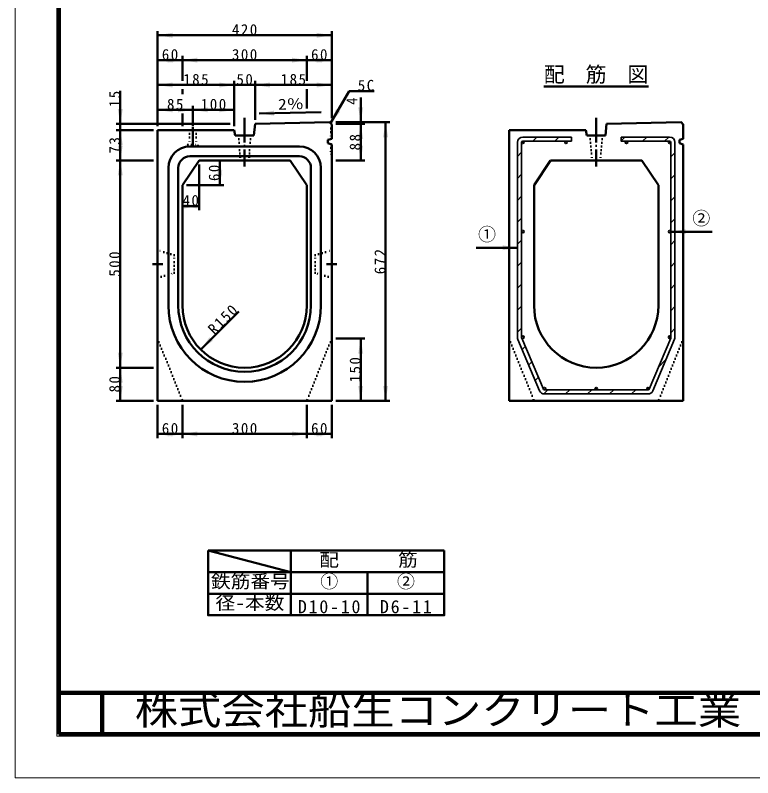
# Model space of a CAD drawing. Units: millimetres, scale not verified. Extents: x -2102 to 2102, y -1485 to 1485.
# Drawn here: x -2102 to -323, y -1485 to 355 of the extents above; entities that cross this region are included whole.
import ezdxf
from ezdxf.enums import TextEntityAlignment as Align

# ---------------------------------------------------------------- set-up
doc = ezdxf.new("R2010")
doc.units = ezdxf.units.MM
doc.header["$LTSCALE"] = 5
doc.linetypes.add('DOTTED', pattern=[1.75, 0.25, -1.5])
doc.linetypes.add('LONG_DASHED_DOTTED', pattern=[15.25, 12, -1.5, 0.25, -1.5])
doc.layers.add('0-0_V-nasSTD', color=7, linetype='Continuous', lineweight=35)
doc.layers.add('0-1_0', color=7, linetype='Continuous', lineweight=50)
doc.styles.add('ＭＳ ゴシック', font='')
doc.styles.get('ＭＳ ゴシック').set_extended_font_data('MS Gothic')

msp = doc.modelspace()

# ---------------------------------------------------------------- linework, layer by layer
at = {"layer": '0-0_V-nasSTD', "lineweight": 100}
for p, q in [((-1997.5, 1380), (-1997.5, -1380)), ((-1892.5, -1280), (-1892.5, -1380)), ((-1997.5, -1380), (1997.5, -1380))]:
    msp.add_line(p, q, dxfattribs=at)
at = {"layer": '0-0_V-nasSTD', "lineweight": 50}
for p, q in [((-1399.102, 175.981), (-1399.102, 129.981)), ((-1637.5, -937), (-1637.5, -989)), ((-1437.5, -937), (-1637.5, -937)), ((-1252.5, -937), (-1437.5, -937)), ((-1067.5, -937), (-1252.5, -937)), ((-1067.5, -989), (-1067.5, -937)), ((-1637.5, -989), (-1637.5, -1041)), ((-1437.5, -989), (-1637.5, -989)), ((-1437.5, -1041), (-1437.5, -989)), ((-1252.5, -989), (-1067.5, -989)), ((-1437.5, -1041), (-1637.5, -1041))]:
    msp.add_line(p, q, dxfattribs=at)
at = {"layer": '0-0_V-nasSTD'}
for p, q in [((-760.906, 60.88), (-877.906, 60.88)), ((-854.184, 50.88), (-844.184, 60.88)), ((-801.151, 50.88), (-791.151, 60.88)), ((-760.906, 60.88), (-760.906, 50.88)), ((-640.906, 60.88), (-523.906, 60.88)), ((-640.906, 52.027), (-632.052, 60.88)), ((-589.019, 50.88), (-579.019, 60.88)), ((-535.986, 50.88), (-525.986, 60.88)), ((-890.906, 47.88), (-890.906, -422.419)), ((-880.906, 47.88), (-880.906, -423.57)), ((-879.883, 50.137), (-875.65, 45.903)), ((-760.906, 50.88), (-877.906, 50.88)), ((-774.501, 50.88), (-773.906, 50.88)), ((-774.501, 50.821), (-770.965, 47.285)), ((-630.826, 48.567), (-627.219, 44.96)), ((-526.109, 49.916), (-521.87, 45.677)), ((-520.906, 47.88), (-520.906, -423.57)), ((-510.906, -421.501), (-510.906, 47.88)), ((-890.906, 14.159), (-880.906, 24.159)), ((-520.906, 12.928), (-510.906, 22.928)), ((-890.906, -38.874), (-880.906, -28.874)), ((-520.906, -40.105), (-510.906, -30.105)), ((-890.906, -91.907), (-880.906, -81.907)), ((-520.906, -93.138), (-510.906, -83.138)), ((-890.906, -144.94), (-880.906, -134.94)), ((-520.906, -146.171), (-510.906, -136.171)), ((-876.86, -164.808), (-875.094, -166.574)), ((-523.462, -164.653), (-520.939, -167.176)), ((-880.898, -167.841), (-878.128, -170.611)), ((-526.809, -168.377), (-524.663, -170.522)), ((-890.906, -197.973), (-880.906, -187.973)), ((-520.906, -199.204), (-510.906, -189.204)), ((-890.906, -251.006), (-880.906, -241.006)), ((-520.906, -252.237), (-510.906, -242.237)), ((-890.906, -304.039), (-880.906, -294.039)), ((-520.906, -305.27), (-510.906, -295.27)), ((-890.906, -357.072), (-880.906, -347.072)), ((-520.906, -358.303), (-510.906, -348.303)), ((-890.906, -410.105), (-880.906, -400.105)), ((-520.906, -411.336), (-510.906, -401.336)), ((-879.086, -419.361), (-875.148, -423.3)), ((-525.384, -419.509), (-521.295, -423.598)), ((-889.879, -427.482), (-837.576, -551.182)), ((-889.879, -427.482), (-889.879, -427.482)), ((-828.381, -547.297), (-880.665, -424.748)), ((-880.665, -424.748), (-880.665, -424.748)), ((-573.431, -547.297), (-521.146, -424.748)), ((-511.92, -426.534), (-564.256, -551.153)), ((-521.146, -424.708), (-521.146, -424.708)), ((-511.92, -426.534), (-511.92, -426.534)), ((-879.588, -451.821), (-872.247, -444.479)), ((-550.808, -494.271), (-532.808, -476.271)), ((-863.829, -489.094), (-856.387, -481.652)), ((-848.069, -526.367), (-840.528, -518.826)), ((-837.576, -551.182), (-837.576, -551.182)), ((-828.381, -547.297), (-828.381, -547.297)), ((-828.381, -547.297), (-828.381, -547.297)), ((-827.629, -558.961), (-817.788, -549.12)), ((-826.013, -543.145), (-822.647, -546.511)), ((-825.621, -549.12), (-576.191, -549.12)), ((-774.755, -559.12), (-764.755, -549.12)), ((-721.722, -559.12), (-711.722, -549.12)), ((-703.758, -545.191), (-699.977, -548.972)), ((-699.977, -549.12), (-700.906, -549.12)), ((-668.689, -559.12), (-658.689, -549.12)), ((-615.656, -559.12), (-605.656, -549.12)), ((-577.968, -543.702), (-573.774, -547.897)), ((-573.431, -547.297), (-573.431, -547.297)), ((-564.256, -551.153), (-564.256, -551.153)), ((-825.603, -559.12), (-576.241, -559.12))]:
    msp.add_line(p, q, dxfattribs=at)
at = {"layer": '0-0_V-nasSTD', "lineweight": 18}
for points in [[(-2102.5, -1485), (-2102.5, 1485), (2102.5, 1485), (2102.5, -1485)], [(-2002.5, -1385), (-2002.5, 1385), (2002.5, 1385), (2002.5, -1385)]]:
    msp.add_lwpolyline(points, close=True, dxfattribs=at)
at = {"layer": '0-0_V-nasSTD'}
msp.add_lwpolyline([(-640.906, 60.88), (-640.906, 50.88), (-523.906, 50.88)], dxfattribs=at)
at = {"layer": '0-0_V-nasSTD', "lineweight": 50}
for points in [[(-1637.5, -937), (-1437.5, -989), (-1437.5, -937)], [(-1437.5, -1093), (-1437.5, -1041), (-1437.5, -989), (-1437.5, -1041), (-1252.5, -1041), (-1252.5, -989), (-1437.5, -989)], [(-1252.5, -1041), (-1252.5, -989), (-1252.5, -1041)], [(-1252.5, -1041), (-1067.5, -1041), (-1067.5, -989)], [(-1252.5, -1093), (-1067.5, -1093), (-1067.5, -1041), (-1067.5, -989)], [(-1067.5, -1093), (-1067.5, -1041), (-1067.5, -989), (-1067.5, -1041)], [(-1637.5, -1041), (-1637.5, -1093), (-1437.5, -1093)], [(-1437.5, -1093), (-1437.5, -1041), (-1437.5, -1093)], [(-1437.5, -1093), (-1252.5, -1093), (-1252.5, -1041)], [(-1252.5, -1093), (-1252.5, -1041), (-1252.5, -1093)], [(-1067.5, -1093), (-1067.5, -1041), (-1067.5, -1093)]]:
    msp.add_lwpolyline(points, dxfattribs=at)
at = {"layer": '0-0_V-nasSTD'}
for centre in [(-877.906, 47.88), (-773.906, 47.88), (-627.906, 47.88), (-523.906, 47.88), (-877.906, -422.12), (-523.906, -422.12), (-825.621, -546.12), (-700.906, -546.12), (-576.191, -546.12)]:
    msp.add_circle(centre, 3, dxfattribs=at)
for centre, radius, start, end in [((-877.906, 47.88), 13, 90, 180), ((-523.906, 47.88), 13, 0, 90), ((-877.906, 47.88), 3, 90, 180), ((-877.906, 47.88), 3, 131.23207, 180), ((-877.906, 47.88), 3, 90, 131.23207), ((-523.906, 47.88), 3, 0, 90), ((-523.906, 47.88), 3, 0, 90), ((-877.906, -422.419), 13, 180, 202.91963), ((-523.906, -421.501), 13, 337.21925, 0), ((-877.906, -423.57), 3, 180, 203.10504), ((-523.906, -423.57), 3, 336.89496, 0), ((-825.603, -546.12), 13, 202.91963, 270), ((-825.621, -546.12), 3, 203.10504, 270), ((-825.621, -546.12), 3, 203.10504, 270), ((-825.621, -546.12), 3, 203.10504, 270), ((-576.241, -546.12), 13, 270, 337.21925), ((-576.191, -546.12), 3, 270, 336.90127), ((-576.191, -546.12), 3, 270, 336.90127), ((-576.191, -546.12), 3, 270, 323.67738), ((-576.191, -546.12), 3, 323.67738, 336.90127)]:
    msp.add_arc(centre, radius, start, end, dxfattribs=at)
for points in [[(-1759.102, 306.38), (-1723.102, 300.38), (-1723.102, 312.38)], [(-1375.102, 300.38), (-1375.102, 312.38), (-1339.102, 306.38)], [(-1759.102, 246.38), (-1723.102, 240.38), (-1723.102, 252.38)], [(-1735.102, 240.38), (-1735.102, 252.38), (-1699.102, 246.38)], [(-1699.102, 246.38), (-1663.102, 240.38), (-1663.102, 252.38)], [(-1435.102, 240.38), (-1435.102, 252.38), (-1399.102, 246.38)], [(-1399.102, 246.38), (-1363.102, 240.38), (-1363.102, 252.38)], [(-1375.102, 240.38), (-1375.102, 252.38), (-1339.102, 246.38)], [(-1759.102, 186.38), (-1723.102, 180.38), (-1723.102, 192.38)], [(-1610.102, 180.38), (-1610.102, 192.38), (-1574.102, 186.38)], [(-1524.102, 186.38), (-1488.102, 180.38), (-1488.102, 192.38)], [(-1375.102, 180.38), (-1375.102, 192.38), (-1339.102, 186.38)], [(-1759.102, 126.38), (-1723.102, 120.38), (-1723.102, 132.38)], [(-1710.102, 120.38), (-1710.102, 132.38), (-1674.102, 126.38)], [(-1674.102, 126.38), (-1638.102, 120.38), (-1638.102, 132.38)], [(-1610.102, 120.38), (-1610.102, 132.38), (-1574.102, 126.38)], [(-1275.102, 132.38), (-1269.102, 96.38), (-1263.102, 132.38)], [(-1855.102, 128.38), (-1849.102, 92.38), (-1843.102, 128.38)], [(-1514.074, 117.7), (-1478.212, 124.476), (-1477.953, 112.479)], [(-1341.602, 93.88), (-1328.799, 128.057), (-1318.406, 122.057)], [(-1275.102, 56.38), (-1269.102, 92.38), (-1263.102, 56.38)], [(-1215.102, 60.38), (-1209.102, 96.38), (-1203.102, 60.38)], [(-1855.102, 41.38), (-1849.102, 77.38), (-1843.102, 41.38)], [(-1855.102, 40.38), (-1849.102, 4.38), (-1843.102, 40.38)], [(-1275.102, 40.38), (-1269.102, 4.38), (-1263.102, 40.38)], [(-1855.102, -31.62), (-1849.102, 4.38), (-1843.102, -31.62)], [(-1615.102, -31.62), (-1609.102, 4.38), (-1603.102, -31.62)], [(-1615.102, -19.62), (-1609.102, -55.62), (-1603.102, -19.62)], [(-1699.102, -105.62), (-1663.102, -111.62), (-1663.102, -99.62)], [(-1695.102, -111.62), (-1695.102, -99.62), (-1659.102, -105.62)], [(-520.906, -167.62), (-484.906, -173.62), (-484.906, -161.62)], [(-926.906, -212.267), (-926.906, -200.267), (-890.906, -206.267)], [(-1655.168, -451.686), (-1633.955, -421.987), (-1625.47, -430.472)], [(-1275.102, -461.62), (-1269.102, -425.62), (-1263.102, -461.62)], [(-1855.102, -459.62), (-1849.102, -495.62), (-1843.102, -459.62)], [(-1855.102, -531.62), (-1849.102, -495.62), (-1843.102, -531.62)], [(-1855.102, -539.62), (-1849.102, -575.62), (-1843.102, -539.62)], [(-1275.102, -539.62), (-1269.102, -575.62), (-1263.102, -539.62)], [(-1215.102, -539.62), (-1209.102, -575.62), (-1203.102, -539.62)], [(-1759.102, -655.62), (-1723.102, -661.62), (-1723.102, -649.62)], [(-1735.102, -661.62), (-1735.102, -649.62), (-1699.102, -655.62)], [(-1699.102, -655.62), (-1663.102, -661.62), (-1663.102, -649.62)], [(-1435.102, -661.62), (-1435.102, -649.62), (-1399.102, -655.62)], [(-1399.102, -655.62), (-1363.102, -661.62), (-1363.102, -649.62)], [(-1375.102, -661.62), (-1375.102, -649.62), (-1339.102, -655.62)]]:
    msp.add_solid(points, dxfattribs=at)
at = {"layer": '0-1_0'}
for p, q in [((-1759.102, 87.38), (-1759.102, 316.38)), ((-1339.102, 106.38), (-1339.102, 316.38)), ((-1759.102, 306.38), (-1339.102, 306.38)), ((-1699.102, 196.38), (-1699.102, 256.38)), ((-1399.102, 196.38), (-1399.102, 256.38)), ((-1759.102, 186.38), (-1574.102, 186.38)), ((-1574.102, 87.38), (-1574.102, 196.38)), ((-1574.102, 186.38), (-1524.102, 186.38)), ((-1524.102, 102.38), (-1524.102, 196.38)), ((-1524.102, 186.38), (-1339.102, 186.38)), ((-1849.102, 172.38), (-1849.102, 92.38)), ((-1699.102, 176.38), (-1699.102, 164.38)), ((-1296.602, 171.823), (-1341.602, 93.88)), ((-1296.602, 171.823), (-1236.602, 171.823)), ((-827.309, 182.38), (-574.503, 182.38)), ((-1269.102, 156.38), (-1269.102, 96.38)), ((-1674.102, 87.38), (-1674.102, 136.38)), ((-1699.102, 117.38), (-1699.102, 87.38)), ((-1514.074, 117.7), (-1364.109, 120.942)), ((-1584.102, 92.38), (-1859.102, 92.38)), ((-1849.102, 77.38), (-1849.102, 92.38)), ((-1524.102, 92.38), (-1526.602, 64.38)), ((-1329.102, 96.38), (-1199.102, 96.38)), ((-1329.102, 92.38), (-1259.102, 92.38)), ((-1269.102, 4.38), (-1269.102, 92.38)), ((-1209.102, -575.62), (-1209.102, 96.38)), ((-675.906, 92.38), (-678.406, 64.38)), ((-1769.102, 77.38), (-1859.102, 77.38)), ((-1849.102, 4.38), (-1849.102, 77.38)), ((-1759.102, -575.62), (-1759.102, 77.38)), ((-1759.102, 77.38), (-1574.102, 77.38)), ((-1574.102, 77.38), (-1571.602, 64.38)), ((-1339.102, 91.38), (-1339.102, 56.395)), ((-910.906, -575.62), (-910.906, 77.38)), ((-910.906, 77.38), (-725.906, 77.38)), ((-725.906, 77.38), (-723.406, 64.38)), ((-1571.602, 64.38), (-1526.602, 64.38)), ((-1348.102, 54.38), (-1339.102, 56.395)), ((-723.406, 64.38), (-678.406, 64.38)), ((-499.906, 54.38), (-490.906, 56.395)), ((-1417.102, 38.38), (-1681.102, 38.38)), ((-1348.102, 46.38), (-1348.102, 54.38)), ((-1348.102, 46.38), (-1339.102, 43.022)), ((-1339.102, -575.62), (-1339.102, 43.022)), ((-499.906, 46.38), (-499.906, 54.38)), ((-499.906, 46.38), (-490.906, 43.022)), ((-490.906, -575.62), (-490.906, 43.022)), ((-1769.102, 4.38), (-1859.102, 4.38)), ((-1659.102, 4.38), (-1699.102, -55.62)), ((-1417.102, 14.38), (-1681.102, 14.38)), ((-1659.102, 4.38), (-1439.102, 4.38)), ((-1609.102, -55.62), (-1609.102, 4.38)), ((-1439.102, 4.38), (-1399.102, -55.62)), ((-1329.102, 4.38), (-1259.102, 4.38)), ((-810.906, 4.38), (-850.906, -55.62)), ((-810.906, 4.38), (-590.906, 4.38)), ((-590.906, 4.38), (-550.906, -55.62)), ((-1733.102, -13.62), (-1733.102, -345.62)), ((-1709.102, -13.62), (-1709.102, -345.62)), ((-1659.102, -5.62), (-1659.102, -115.62)), ((-1389.102, -345.62), (-1389.102, -13.62)), ((-1365.102, -345.62), (-1365.102, -13.62)), ((-1699.102, -55.62), (-1699.102, -345.62)), ((-1689.102, -55.62), (-1599.102, -55.62)), ((-1399.102, -55.62), (-1399.102, -345.62)), ((-850.906, -55.62), (-850.906, -345.62)), ((-550.906, -55.62), (-550.906, -345.62)), ((-1699.102, -105.62), (-1659.102, -105.62)), ((-420.906, -167.62), (-520.906, -167.62)), ((-990.906, -206.267), (-890.906, -206.267)), ((-1655.168, -451.686), (-1563.245, -359.762)), ((-1329.102, -425.62), (-1259.102, -425.62)), ((-1269.102, -575.62), (-1269.102, -425.62)), ((-1769.102, -495.62), (-1859.102, -495.62)), ((-1769.102, -575.62), (-1859.102, -575.62)), ((-1759.102, -575.62), (-1339.102, -575.62)), ((-1759.102, -585.62), (-1759.102, -665.62)), ((-1699.102, -585.62), (-1699.102, -665.62)), ((-1399.102, -585.62), (-1399.102, -665.62)), ((-1339.102, -585.62), (-1339.102, -665.62)), ((-1329.102, -575.62), (-1199.102, -575.62)), ((-910.906, -575.62), (-490.906, -575.62))]:
    msp.add_line(p, q, dxfattribs=at)
at = {"layer": '0-1_0', "linetype": 'LONG_DASHED_DOTTED'}
for p, q in [((-1549.102, 107.38), (-1549.102, -10.62)), ((-700.906, 107.38), (-700.906, -10.62)), ((-1674.102, 84.38), (-1674.102, 39.38)), ((-1746.602, -245.62), (-1771.602, -245.62)), ((-1351.602, -245.62), (-1326.602, -245.62))]:
    msp.add_line(p, q, dxfattribs=at)
at = {"layer": '0-1_0', "linetype": 'DOTTED'}
for p, q in [((-1682.102, 77.38), (-1682.102, 42.38)), ((-1666.102, 77.38), (-1666.102, 42.38)), ((-1341.402, 81.38), (-1339.102, 83.68)), ((-1341.402, 81.38), (-1341.402, 55.88)), ((-1564.102, 64.38), (-1559.102, 4.38)), ((-1534.102, 64.38), (-1539.102, 4.38)), ((-715.906, 64.38), (-710.906, 4.38)), ((-685.906, 64.38), (-690.906, 4.38)), ((-1686.102, 42.38), (-1662.102, 42.38)), ((-1686.102, 42.38), (-1686.102, 39.38)), ((-1686.102, 39.38), (-1662.102, 39.38)), ((-1662.102, 42.38), (-1662.102, 39.38)), ((-1759.102, -425.62), (-1699.102, -575.62)), ((-1339.102, -425.62), (-1399.102, -575.62)), ((-910.906, -425.62), (-850.906, -575.62)), ((-490.906, -425.62), (-550.906, -575.62))]:
    msp.add_line(p, q, dxfattribs=at)
at = {"layer": '0-1_0', "lineweight": 100}
msp.add_line((-1997.5, -1280), (1997.5, -1280), dxfattribs=at)
at = {"layer": '0-1_0'}
for points in [[(-1759.102, 246.38), (-1699.102, 246.38), (-1399.102, 246.38), (-1339.102, 246.38)], [(-1759.102, 126.38), (-1674.102, 126.38), (-1574.102, 126.38)], [(-1524.102, 92.38), (-1344.102, 96.38), (-1339.102, 91.38)], [(-675.906, 92.38), (-495.906, 96.38), (-490.906, 91.38), (-490.906, 56.395)], [(-1849.102, -575.62), (-1849.102, -495.62), (-1849.102, 4.38)], [(-1759.102, -655.62), (-1699.102, -655.62), (-1399.102, -655.62), (-1339.102, -655.62)]]:
    msp.add_lwpolyline(points, dxfattribs=at)
at = {"layer": '0-1_0', "linetype": 'DOTTED'}
msp.add_lwpolyline([(-1341.402, 43.88), (-1341.402, 21.38), (-1339.102, 19.08)], dxfattribs=at)
for points in [[(-1719.102, -224.12), (-1759.102, -212.12), (-1759.102, -279.12), (-1719.102, -267.12)], [(-1379.102, -224.12), (-1339.102, -212.12), (-1339.102, -279.12), (-1379.102, -267.12)]]:
    msp.add_lwpolyline(points, close=True, dxfattribs=at)
at = {"layer": '0-1_0', "lineweight": 35}
for centre in [(-877.906, -167.62), (-523.906, -167.62)]:
    msp.add_circle(centre, 3, dxfattribs=at)
at = {"layer": '0-1_0'}
for centre, radius, start, end in [((-1681.102, -13.62), 52, 90, 180), ((-1417.102, -13.62), 52, 0, 90), ((-1681.102, -13.62), 28, 90, 180), ((-1417.102, -13.62), 28, 0, 90), ((-1549.102, -345.62), 184, 180, 270), ((-1549.102, -345.62), 160, 180, 270), ((-1549.102, -345.62), 150, 180, 270), ((-1549.102, -345.62), 150, 270, 0), ((-1549.102, -345.62), 184, 270, 0), ((-1549.102, -345.62), 160, 270, 0), ((-700.906, -345.62), 150, 180, 270), ((-700.906, -345.62), 150, 270, 0)]:
    msp.add_arc(centre, radius, start, end, dxfattribs=at)

# ---------------------------------------------------------------- texts
at = {"layer": '0-0_V-nasSTD', "style": 'ＭＳ ゴシック'}
for s, height, p in [('配\u3000筋\u3000図', 36.95, (-827.309, 182.38)), ('②', 31.67, (-469.106, -160.62)), ('①', 31.67, (-985.906, -199.267)), ('①', 31.67, (-1366.6, -1036.6)), ('②', 31.67, (-1181.6, -1036.6))]:
    msp.add_text(s, height=height, dxfattribs=at).set_placement(p, align=Align.BOTTOM_LEFT)
at = {"layer": '0-0_V-nasSTD', "style": 'ＭＳ ゴシック', "width": 1.15}
msp.add_text('2％', height=26.39, rotation=1.239, dxfattribs=at).set_placement((-1467.885, 118.698), align=Align.BOTTOM_LEFT)
at = {"layer": '0-0_V-nasSTD', "style": 'ＭＳ ゴシック'}
msp.add_text('4', height=26.39, rotation=90, dxfattribs=at).set_placement((-1269.102, 138.38), align=Align.BOTTOM_LEFT)
at = {"layer": '0-0_V-nasSTD', "style": 'ＭＳ ゴシック', "width": 1.1}
for s, height, p in [('配\u3000\u3000\u3000筋', 31.67, (-1369.14, -984.6)), ('鉄筋番号', 31.67, (-1630.38, -1036.6)), ('径-本数', 31.67, (-1619.58, -1088.6)), ('株式会社船生コンクリート工業', 69.65, (-1814.221, -1377.45))]:
    msp.add_text(s, height=height, dxfattribs=at).set_placement(p, align=Align.BOTTOM_LEFT)
at = {"layer": '0-0_V-nasSTD', "attachment_point": 7, "style": 'ＭＳ ゴシック'}
for s, insert, char_height in [('\\T1.2;420', (-1579.702, 306.38), 26.39), ('\\T1.2;60', (-1748.902, 246.38), 26.39), ('\\T1.2;300', (-1579.702, 246.38), 26.39), ('\\T1.2;60', (-1388.902, 246.38), 26.39), ('\\T1.2;185', (-1697.202, 186.38), 26.39), ('\\T1.2;50', (-1568.902, 186.38), 26.39), ('\\T1.2;185', (-1462.202, 186.38), 26.39), ('\\T1.2;5C', (-1276.202, 171.823), 26.39), ('\\T1.2;85', (-1736.402, 126.38), 26.39), ('\\T1.2;100', (-1654.702, 126.38), 26.39), ('\\T1.2;40', (-1698.902, -105.62), 26.39), ('\\T1.2;60', (-1748.902, -655.62), 26.39), ('\\T1.2;300', (-1579.702, -655.62), 26.39), ('\\T1.2;60', (-1388.902, -655.62), 26.39), ('\\T1.2;D10-10', (-1420.6, -1088.6), 31.67), ('\\T1.2;D6-11', (-1222.64, -1088.6), 31.67)]:
    msp.add_mtext(s, dxfattribs=dict(at, insert=insert, char_height=char_height))
at = {"layer": '0-0_V-nasSTD', "char_height": 26.39, "attachment_point": 7, "style": 'ＭＳ ゴシック'}
for s, insert, rotation in [('\\T1.2;15', (-1849.102, 132.78), 90), ('\\T1.2;73', (-1849.102, 21.08), 90), ('\\T1.2;88', (-1269.102, 28.58), 90), ('\\T1.2;60', (-1609.102, -45.42), 90), ('\\T1.2;500', (-1849.102, -276.22), 90), ('\\T1.2;672', (-1209.102, -270.22), 90), ('\\T1.2;R150', (-1621.793, -418.31), 45), ('\\T1.2;150', (-1269.102, -531.22), 90), ('\\T1.2;80', (-1849.102, -555.42), 90)]:
    msp.add_mtext(s, dxfattribs=dict(at, insert=insert, rotation=rotation))

doc.saveas('drawing.dxf')
